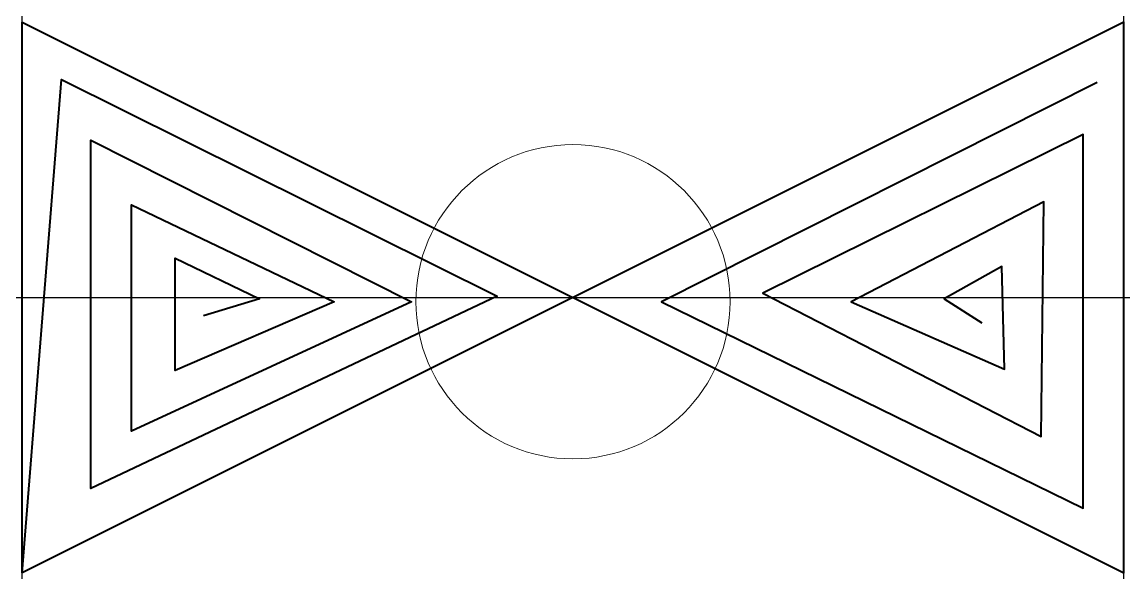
# Model space of a CAD drawing. Header units: metres. Extents: x -0.00392 to 0.00392, y -0.00196 to 0.00196.
import ezdxf

# ---------------------------------------------------------------- set-up
doc = ezdxf.new("R2010")
doc.units = ezdxf.units.M
doc.header["$PDMODE"] = 2
doc.layers.add('Level 7', color=7, linetype='Continuous')

# ---------------------------------------------------------------- blocks, each defined once
blk = doc.blocks.new('01018C')
at = {"layer": 'Level 7', "color": 2, "linetype": 'Continuous', "lineweight": 40, "flags": 128}
for points in [[(-0.0039178, -0.0019555), (-0.0039178, 0.0019645), (0.0039222, -0.0019555), (0.0039222, 0.0019645), (-0.0039178, -0.0019555), (-0.0036378, 0.0015545), (-0.0005378, 0.0000145), (-0.0034278, -0.0013555), (-0.0034278, 0.0011245), (-0.0011478, -0.0000255), (-0.0031378, -0.0009455), (-0.0031378, 0.0006645), (-0.0016978, -0.0000255), (-0.0028278, -0.0005155), (-0.0028278, 0.0002845), (-0.0022278, -0.0000055), (-0.0026278, -0.0001255)], [(0.0037322, 0.0015345), (0.0006322, -0.0000255), (0.0036322, -0.0014955), (0.0036322, 0.0011645), (0.0013522, 0.0000345), (0.0033322, -0.0009855), (0.0033522, 0.0006845), (0.0019822, -0.0000255), (0.0030722, -0.0005055), (0.0030522, 0.0002245), (0.0026422, -0.0000055), (0.0029122, -0.0001755)]]:
    blk.add_lwpolyline(points, dxfattribs=at)
at = {"layer": 'Level 7', "color": 2, "linetype": 'Continuous', "lineweight": 13}
blk.add_circle((0.0000022, -0.0000255), 0.001118, dxfattribs=at)

msp = doc.modelspace()

# ---------------------------------------------------------------- linework, layer by layer
for p in [(-0.0039178, 0.0000045), (0.0039222, 0.0000045)]:
    msp.add_point(p)

# ---------------------------------------------------------------- block references
msp.add_blockref('01018C', (0, 0))

doc.saveas('drawing.dxf')
